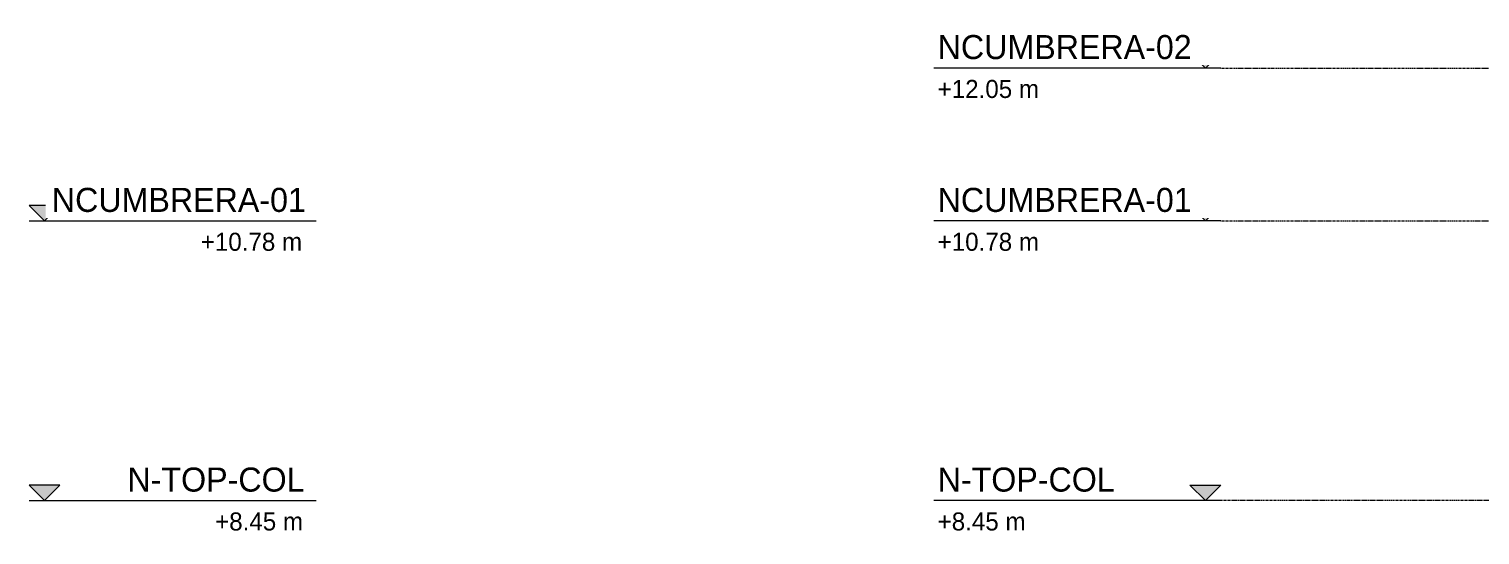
# Model space of a CAD drawing. Header units: centimetres. Extents: x -6111 to 13767, y -285 to 1600.
# Drawn here: x 229 to 1435, y 817 to 1237 of the extents above; entities that cross this region are included whole.
import ezdxf

# ---------------------------------------------------------------- set-up
doc = ezdxf.new("R2010")
doc.units = ezdxf.units.CM
doc.linetypes.add('Centre', pattern=[3.175, 0.635, -0.475, 1.59, -0.475])
doc.layers.add('A-FLOR-LEVL', color=7, linetype='Continuous', lineweight=9)
doc.styles.add('Century Gothic', font='GOTHIC.TTF', dxfattribs={"height": 20})
doc.styles.add('Century Gothic_1', font='GOTHIC.TTF', dxfattribs={"height": 15})

# ---------------------------------------------------------------- blocks, each defined once
blk = doc.blocks.new('Level - Con_Triangulo-1145637-Elevación Eje 2')
at = {"layer": 'A-FLOR-LEVL', "true_color": 0xe2e2e2}
blk.add_hatch(color=254, dxfattribs=at).paths.add_polyline_path([(-2050.3, 12.9), (-2063.1, 0), (-2076, 12.9)])
at = {"layer": 'A-FLOR-LEVL', "color": 253, "true_color": 0xaaaaaa}
for p, q in [((-2050.3, 12.9), (-2076, 12.9)), ((-2076, 12.9), (-2063.1, 0)), ((-2063.1, 0), (-2050.3, 12.9)), ((-2076, 0), (-1837.6, 0))]:
    blk.add_line(p, q, dxfattribs=at)
blk = doc.blocks.new('Level - Con_Triangulo-1145637-Elevación Eje 3-4')
at = {"layer": 'A-FLOR-LEVL', "true_color": 0xe2e2e2}
blk.add_hatch(color=254, dxfattribs=at).paths.add_polyline_path([(-6482.6, 12.9), (-6469.7, 0), (-6456.8, 12.9)])
at = {"layer": 'A-FLOR-LEVL', "color": 253, "true_color": 0xaaaaaa}
for p, q in [((-6482.6, 12.9), (-6456.8, 12.9)), ((-6469.7, 0), (-6482.6, 12.9)), ((-6456.8, 12.9), (-6469.7, 0)), ((-6456.8, 0), (-6695.3, 0))]:
    blk.add_line(p, q, dxfattribs=at)

msp = doc.modelspace()

# ---------------------------------------------------------------- linework, layer by layer
at = {"layer": 'A-FLOR-LEVL', "color": 253, "linetype": 'Centre', "true_color": 0xaaaaaa}
msp.add_line((5873.03, 845.103), (1219.377, 845.103), dxfattribs=at)

# ---------------------------------------------------------------- block references
at = {"layer": 'A-FLOR-LEVL', "color": 253, "true_color": 0xaaaaaa}
for name, p in [('Level - Con_Triangulo-1145637-Elevación Eje 3-4', (7676.216, 1204.505)), ('Level - Con_Triangulo-1145637-Elevación Eje 2', (2305.433, 1077.508)), ('Level - Con_Triangulo-1145637-Elevación Eje 3-4', (7676.216, 1077.508)), ('Level - Con_Triangulo-1145637-Elevación Eje 2', (2305.433, 845.103)), ('Level - Con_Triangulo-1145637-Elevación Eje 3-4', (7676.216, 845.103))]:
    msp.add_blockref(name, p, dxfattribs=at)

# ---------------------------------------------------------------- texts
at = {"layer": 'A-FLOR-LEVL', "color": 9, "true_color": 0xb7b7b7, "char_height": 15, "attachment_point": 1, "style": 'Century Gothic_1', "bg_fill": 3, "box_fill_scale": 1.25, "bg_fill_color": 256, "bg_fill_true_color": 13158600, "bg_fill_transparency": 0}
for s, insert, width in [('+12.05 m', (984.119, 1194.661), 112.23625), ('+10.78 m', (372.095, 1067.664), 112.23625), ('+10.78 m', (984.119, 1067.664), 112.23625), ('+8.45 m', (383.995, 835.259), 97.80587), ('+8.45 m', (984.119, 835.259), 97.80587)]:
    msp.add_mtext(s, dxfattribs=dict(at, insert=insert, width=width))

# ---------------------------------------------------------------- next in the draw order: texts
at = {"layer": 'A-FLOR-LEVL', "color": 9, "true_color": 0xb7b7b7, "char_height": 20, "attachment_point": 1, "style": 'Century Gothic', "bg_fill": 3, "box_fill_scale": 1.25, "bg_fill_color": 256, "bg_fill_true_color": 13158600, "bg_fill_transparency": 0}
for s, insert, width in [('NCUMBRERA-02', (984.119, 1231.973), 262.15181), ('NCUMBRERA-01', (248.395, 1104.976), 262.15181), ('NCUMBRERA-01', (984.119, 1104.976), 262.15181), ('N-TOP-COL', (311.195, 872.571), 185.9915), ('N-TOP-COL', (984.119, 872.571), 185.9915)]:
    msp.add_mtext(s, dxfattribs=dict(at, insert=insert, width=width))

# ---------------------------------------------------------------- next in the draw order: linework, layer by layer
at = {"layer": 'A-FLOR-LEVL', "color": 253, "linetype": 'Centre', "true_color": 0xaaaaaa}
for p, q in [((1219.377, 1204.505), (5873.03, 1204.505)), ((1219.377, 1077.508), (5873.03, 1077.508))]:
    msp.add_line(p, q, dxfattribs=at)

doc.saveas('drawing.dxf')
